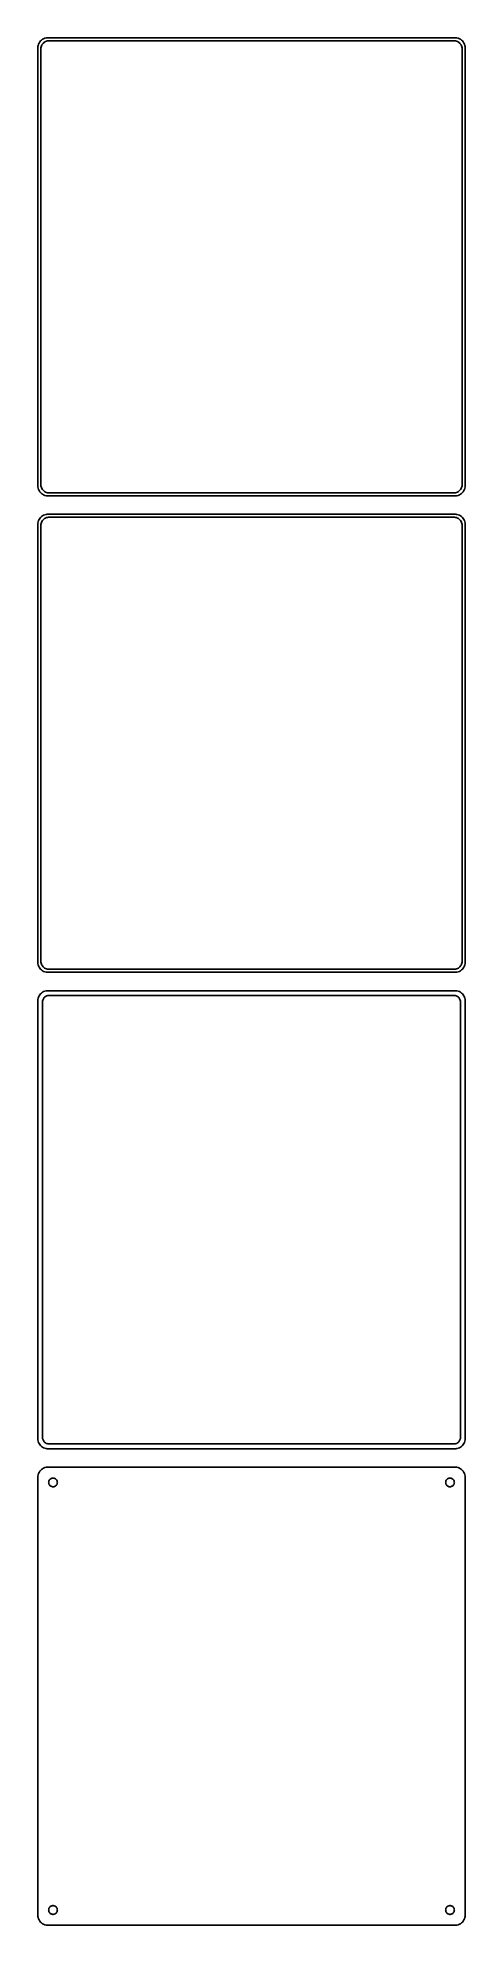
# Model space of a CAD drawing. Header units: metres. Extents: x -105 to 105, y 824 to 1750.
import ezdxf

# ---------------------------------------------------------------- set-up
doc = ezdxf.new("R2010")
doc.units = ezdxf.units.M

msp = doc.modelspace()

# ---------------------------------------------------------------- linework, layer by layer
for p, q in [((-104.961, 1746.13), (-105, 1745.5)), ((-105, 1745.5), (-105, 1530.5)), ((-104.843, 1746.74), (-104.961, 1746.13)), ((-104.649, 1747.34), (-104.843, 1746.74)), ((-104.382, 1747.91), (-104.649, 1747.34)), ((-104.045, 1748.44), (-104.382, 1747.91)), ((-103.645, 1748.92), (-104.045, 1748.44)), ((-103.187, 1749.35), (-103.645, 1748.92)), ((-103.5, 1745), (-103.468, 1745.5)), ((-103.5, 1531), (-103.5, 1745)), ((-103.468, 1745.5), (-103.374, 1745.99)), ((-103.374, 1745.99), (-103.219, 1746.47)), ((-103.219, 1746.47), (-103.005, 1746.93)), ((-102.679, 1749.72), (-103.187, 1749.35)), ((-103.005, 1746.93), (-102.736, 1747.35)), ((-102.736, 1747.35), (-102.416, 1747.74)), ((-102.129, 1750.02), (-102.679, 1749.72)), ((-102.416, 1747.74), (-102.05, 1748.08)), ((-101.545, 1750.26), (-102.129, 1750.02)), ((-102.05, 1748.08), (-101.643, 1748.38)), ((-101.643, 1748.38), (-101.203, 1748.62)), ((-100.937, 1750.41), (-101.545, 1750.26)), ((-101.203, 1748.62), (-100.736, 1748.8)), ((-100.314, 1750.49), (-100.937, 1750.41)), ((-100.736, 1748.8), (-100.25, 1748.93)), ((100.314, 1750.49), (-100.314, 1750.49)), ((-100.25, 1748.93), (-99.7512, 1748.99)), ((-99.7512, 1748.99), (99.7512, 1748.99)), ((99.7512, 1748.99), (100.25, 1748.93)), ((100.25, 1748.93), (100.736, 1748.8)), ((100.937, 1750.41), (100.314, 1750.49)), ((100.736, 1748.8), (101.203, 1748.62)), ((101.545, 1750.26), (100.937, 1750.41)), ((101.203, 1748.62), (101.643, 1748.38)), ((102.129, 1750.02), (101.545, 1750.26)), ((101.643, 1748.38), (102.05, 1748.08)), ((102.05, 1748.08), (102.416, 1747.74)), ((102.679, 1749.72), (102.129, 1750.02)), ((102.416, 1747.74), (102.736, 1747.35)), ((103.187, 1749.35), (102.679, 1749.72)), ((102.736, 1747.35), (103.005, 1746.93)), ((103.005, 1746.93), (103.219, 1746.47)), ((103.645, 1748.92), (103.187, 1749.35)), ((103.219, 1746.47), (103.374, 1745.99)), ((103.374, 1745.99), (103.468, 1745.5)), ((103.468, 1745.5), (103.5, 1745)), ((103.5, 1745), (103.5, 1531)), ((104.045, 1748.44), (103.645, 1748.92)), ((104.382, 1747.91), (104.045, 1748.44)), ((104.649, 1747.34), (104.382, 1747.91)), ((104.843, 1746.74), (104.649, 1747.34)), ((104.961, 1746.13), (104.843, 1746.74)), ((105, 1745.5), (104.961, 1746.13)), ((105, 1530.5), (105, 1745.5)), ((-105, 1530.5), (-104.961, 1529.87)), ((-104.961, 1529.87), (-104.843, 1529.26)), ((-103.468, 1530.5), (-103.5, 1531)), ((-103.374, 1530.01), (-103.468, 1530.5)), ((-103.219, 1529.53), (-103.374, 1530.01)), ((-103.005, 1529.07), (-103.219, 1529.53)), ((103.219, 1529.53), (103.005, 1529.07)), ((103.374, 1530.01), (103.219, 1529.53)), ((103.468, 1530.5), (103.374, 1530.01)), ((103.5, 1531), (103.468, 1530.5)), ((104.843, 1529.26), (104.961, 1529.87)), ((104.961, 1529.87), (105, 1530.5)), ((-104.843, 1529.26), (-104.649, 1528.66)), ((-104.649, 1528.66), (-104.382, 1528.09)), ((-104.382, 1528.09), (-104.045, 1527.56)), ((-104.045, 1527.56), (-103.645, 1527.08)), ((-103.645, 1527.08), (-103.187, 1526.65)), ((-103.187, 1526.65), (-102.679, 1526.28)), ((-102.736, 1528.65), (-103.005, 1529.07)), ((-102.416, 1528.26), (-102.736, 1528.65)), ((-102.679, 1526.28), (-102.129, 1525.98)), ((-102.05, 1527.92), (-102.416, 1528.26)), ((-102.129, 1525.98), (-101.545, 1525.74)), ((-101.643, 1527.62), (-102.05, 1527.92)), ((-101.203, 1527.38), (-101.643, 1527.62)), ((-101.545, 1525.74), (-100.937, 1525.59)), ((-100.736, 1527.2), (-101.203, 1527.38)), ((-100.937, 1525.59), (-100.314, 1525.51)), ((-100.25, 1527.07), (-100.736, 1527.2)), ((-100.314, 1525.51), (100.314, 1525.51)), ((-99.7512, 1527.01), (-100.25, 1527.07)), ((99.7512, 1527.01), (-99.7512, 1527.01)), ((100.25, 1527.07), (99.7512, 1527.01)), ((100.736, 1527.2), (100.25, 1527.07)), ((100.314, 1525.51), (100.937, 1525.59)), ((101.203, 1527.38), (100.736, 1527.2)), ((100.937, 1525.59), (101.545, 1525.74)), ((101.643, 1527.62), (101.203, 1527.38)), ((101.545, 1525.74), (102.129, 1525.98)), ((102.05, 1527.92), (101.643, 1527.62)), ((102.416, 1528.26), (102.05, 1527.92)), ((102.129, 1525.98), (102.679, 1526.28)), ((102.736, 1528.65), (102.416, 1528.26)), ((102.679, 1526.28), (103.187, 1526.65)), ((103.005, 1529.07), (102.736, 1528.65)), ((103.187, 1526.65), (103.645, 1527.08)), ((103.645, 1527.08), (104.045, 1527.56)), ((104.045, 1527.56), (104.382, 1528.09)), ((104.382, 1528.09), (104.649, 1528.66)), ((104.649, 1528.66), (104.843, 1529.26)), ((-104.961, 1512.13), (-105, 1511.5)), ((-105, 1511.5), (-105, 1296.5)), ((-104.843, 1512.74), (-104.961, 1512.13)), ((-104.649, 1513.34), (-104.843, 1512.74)), ((-104.382, 1513.91), (-104.649, 1513.34)), ((-104.045, 1514.44), (-104.382, 1513.91)), ((-103.645, 1514.92), (-104.045, 1514.44)), ((-103.187, 1515.35), (-103.645, 1514.92)), ((-103.5, 1511), (-103.468, 1511.5)), ((-103.5, 1297), (-103.5, 1511)), ((-103.468, 1511.5), (-103.374, 1511.99)), ((-103.374, 1511.99), (-103.219, 1512.47)), ((-103.219, 1512.47), (-103.005, 1512.93)), ((-102.679, 1515.72), (-103.187, 1515.35)), ((-103.005, 1512.93), (-102.736, 1513.35)), ((-102.736, 1513.35), (-102.416, 1513.74)), ((-102.129, 1516.02), (-102.679, 1515.72)), ((-102.416, 1513.74), (-102.05, 1514.08)), ((-101.545, 1516.26), (-102.129, 1516.02)), ((-102.05, 1514.08), (-101.643, 1514.38)), ((-101.643, 1514.38), (-101.203, 1514.62)), ((-100.937, 1516.41), (-101.545, 1516.26)), ((-101.203, 1514.62), (-100.736, 1514.8)), ((-100.314, 1516.49), (-100.937, 1516.41)), ((-100.736, 1514.8), (-100.25, 1514.93)), ((100.314, 1516.49), (-100.314, 1516.49)), ((-100.25, 1514.93), (-99.7512, 1514.99)), ((-99.7512, 1514.99), (99.7512, 1514.99)), ((99.7512, 1514.99), (100.25, 1514.93)), ((100.25, 1514.93), (100.736, 1514.8)), ((100.937, 1516.41), (100.314, 1516.49)), ((100.736, 1514.8), (101.203, 1514.62)), ((101.545, 1516.26), (100.937, 1516.41)), ((101.203, 1514.62), (101.643, 1514.38)), ((102.129, 1516.02), (101.545, 1516.26)), ((101.643, 1514.38), (102.05, 1514.08)), ((102.05, 1514.08), (102.416, 1513.74)), ((102.679, 1515.72), (102.129, 1516.02)), ((102.416, 1513.74), (102.736, 1513.35)), ((103.187, 1515.35), (102.679, 1515.72)), ((102.736, 1513.35), (103.005, 1512.93)), ((103.005, 1512.93), (103.219, 1512.47)), ((103.645, 1514.92), (103.187, 1515.35)), ((103.219, 1512.47), (103.374, 1511.99)), ((103.374, 1511.99), (103.468, 1511.5)), ((103.468, 1511.5), (103.5, 1511)), ((103.5, 1511), (103.5, 1297)), ((104.045, 1514.44), (103.645, 1514.92)), ((104.382, 1513.91), (104.045, 1514.44)), ((104.649, 1513.34), (104.382, 1513.91)), ((104.843, 1512.74), (104.649, 1513.34)), ((104.961, 1512.13), (104.843, 1512.74)), ((105, 1511.5), (104.961, 1512.13)), ((105, 1296.5), (105, 1511.5)), ((-105, 1296.5), (-104.961, 1295.87)), ((-104.961, 1295.87), (-104.843, 1295.26)), ((-104.843, 1295.26), (-104.649, 1294.66)), ((-104.649, 1294.66), (-104.382, 1294.09)), ((-104.382, 1294.09), (-104.045, 1293.56)), ((-104.045, 1293.56), (-103.645, 1293.08)), ((-103.645, 1293.08), (-103.187, 1292.65)), ((-103.468, 1296.5), (-103.5, 1297)), ((-103.374, 1296.01), (-103.468, 1296.5)), ((-103.219, 1295.53), (-103.374, 1296.01)), ((-103.005, 1295.07), (-103.219, 1295.53)), ((-103.187, 1292.65), (-102.679, 1292.28)), ((-102.736, 1294.65), (-103.005, 1295.07)), ((-102.416, 1294.26), (-102.736, 1294.65)), ((-102.679, 1292.28), (-102.129, 1291.98)), ((-102.05, 1293.92), (-102.416, 1294.26)), ((-102.129, 1291.98), (-101.545, 1291.74)), ((-101.643, 1293.62), (-102.05, 1293.92)), ((-101.203, 1293.38), (-101.643, 1293.62)), ((-101.545, 1291.74), (-100.937, 1291.59)), ((-100.736, 1293.2), (-101.203, 1293.38)), ((-100.937, 1291.59), (-100.314, 1291.51)), ((-100.25, 1293.07), (-100.736, 1293.2)), ((-100.314, 1291.51), (100.314, 1291.51)), ((-99.7512, 1293.01), (-100.25, 1293.07)), ((99.7512, 1293.01), (-99.7512, 1293.01)), ((100.25, 1293.07), (99.7512, 1293.01)), ((100.736, 1293.2), (100.25, 1293.07)), ((100.314, 1291.51), (100.937, 1291.59)), ((101.203, 1293.38), (100.736, 1293.2)), ((100.937, 1291.59), (101.545, 1291.74)), ((101.643, 1293.62), (101.203, 1293.38)), ((101.545, 1291.74), (102.129, 1291.98)), ((102.05, 1293.92), (101.643, 1293.62)), ((102.416, 1294.26), (102.05, 1293.92)), ((102.129, 1291.98), (102.679, 1292.28)), ((102.736, 1294.65), (102.416, 1294.26)), ((102.679, 1292.28), (103.187, 1292.65)), ((103.005, 1295.07), (102.736, 1294.65)), ((103.219, 1295.53), (103.005, 1295.07)), ((103.187, 1292.65), (103.645, 1293.08)), ((103.374, 1296.01), (103.219, 1295.53)), ((103.468, 1296.5), (103.374, 1296.01)), ((103.5, 1297), (103.468, 1296.5)), ((103.645, 1293.08), (104.045, 1293.56)), ((104.045, 1293.56), (104.382, 1294.09)), ((104.382, 1294.09), (104.649, 1294.66)), ((104.649, 1294.66), (104.843, 1295.26)), ((104.843, 1295.26), (104.961, 1295.87)), ((104.961, 1295.87), (105, 1296.5)), ((-104.649, 1279.34), (-104.843, 1278.74)), ((-104.382, 1279.91), (-104.649, 1279.34)), ((-104.045, 1280.44), (-104.382, 1279.91)), ((-103.645, 1280.92), (-104.045, 1280.44)), ((-103.187, 1281.35), (-103.645, 1280.92)), ((-102.679, 1281.72), (-103.187, 1281.35)), ((-102.129, 1282.02), (-102.679, 1281.72)), ((-101.545, 1282.26), (-102.129, 1282.02)), ((-101.769, 1279.13), (-101.484, 1279.4)), ((-100.937, 1282.41), (-101.545, 1282.26)), ((-101.484, 1279.4), (-101.168, 1279.63)), ((-101.168, 1279.63), (-100.825, 1279.82)), ((-100.314, 1282.49), (-100.937, 1282.41)), ((-100.825, 1279.82), (-100.462, 1279.96)), ((-100.462, 1279.96), (-100.083, 1280.06)), ((100.314, 1282.49), (-100.314, 1282.49)), ((-100.083, 1280.06), (-99.6955, 1280.11)), ((-99.6955, 1280.11), (99.6955, 1280.11)), ((99.6955, 1280.11), (100.083, 1280.06)), ((100.083, 1280.06), (100.462, 1279.96)), ((100.937, 1282.41), (100.314, 1282.49)), ((100.462, 1279.96), (100.825, 1279.82)), ((100.825, 1279.82), (101.168, 1279.63)), ((101.545, 1282.26), (100.937, 1282.41)), ((101.168, 1279.63), (101.484, 1279.4)), ((101.484, 1279.4), (101.769, 1279.13)), ((102.129, 1282.02), (101.545, 1282.26)), ((102.679, 1281.72), (102.129, 1282.02)), ((103.187, 1281.35), (102.679, 1281.72)), ((103.645, 1280.92), (103.187, 1281.35)), ((104.045, 1280.44), (103.645, 1280.92)), ((104.382, 1279.91), (104.045, 1280.44)), ((104.649, 1279.34), (104.382, 1279.91)), ((104.843, 1278.74), (104.649, 1279.34)), ((-104.961, 1278.13), (-105, 1277.5)), ((-105, 1277.5), (-105, 1062.5)), ((-104.843, 1278.74), (-104.961, 1278.13)), ((-102.613, 1277), (-102.588, 1277.39)), ((-102.613, 1063), (-102.613, 1277)), ((-102.588, 1277.39), (-102.515, 1277.77)), ((-102.515, 1277.77), (-102.394, 1278.15)), ((-102.394, 1278.15), (-102.228, 1278.5)), ((-102.228, 1278.5), (-102.018, 1278.83)), ((-102.018, 1278.83), (-101.769, 1279.13)), ((101.769, 1279.13), (102.018, 1278.83)), ((102.018, 1278.83), (102.228, 1278.5)), ((102.228, 1278.5), (102.394, 1278.15)), ((102.394, 1278.15), (102.515, 1277.77)), ((102.515, 1277.77), (102.588, 1277.39)), ((102.588, 1277.39), (102.613, 1277)), ((102.613, 1277), (102.613, 1063)), ((104.961, 1278.13), (104.843, 1278.74)), ((105, 1277.5), (104.961, 1278.13)), ((105, 1062.5), (105, 1277.5)), ((-105, 1062.5), (-104.961, 1061.87)), ((-104.961, 1061.87), (-104.843, 1061.26)), ((-104.843, 1061.26), (-104.649, 1060.66)), ((-104.649, 1060.66), (-104.382, 1060.09)), ((-104.382, 1060.09), (-104.045, 1059.56)), ((-104.045, 1059.56), (-103.645, 1059.08)), ((-103.645, 1059.08), (-103.187, 1058.65)), ((-103.187, 1058.65), (-102.679, 1058.28)), ((-102.679, 1058.28), (-102.129, 1057.98)), ((-102.588, 1062.61), (-102.613, 1063)), ((-102.515, 1062.23), (-102.588, 1062.61)), ((-102.394, 1061.85), (-102.515, 1062.23)), ((-102.228, 1061.5), (-102.394, 1061.85)), ((-102.018, 1061.17), (-102.228, 1061.5)), ((-102.129, 1057.98), (-101.545, 1057.74)), ((-101.769, 1060.87), (-102.018, 1061.17)), ((-101.484, 1060.6), (-101.769, 1060.87)), ((-101.545, 1057.74), (-100.937, 1057.59)), ((-101.168, 1060.37), (-101.484, 1060.6)), ((-100.825, 1060.18), (-101.168, 1060.37)), ((-100.937, 1057.59), (-100.314, 1057.51)), ((-100.462, 1060.04), (-100.825, 1060.18)), ((-100.083, 1059.94), (-100.462, 1060.04)), ((-100.314, 1057.51), (100.314, 1057.51)), ((-99.6955, 1059.89), (-100.083, 1059.94)), ((99.6955, 1059.89), (-99.6955, 1059.89)), ((100.083, 1059.94), (99.6955, 1059.89)), ((100.462, 1060.04), (100.083, 1059.94)), ((100.314, 1057.51), (100.937, 1057.59)), ((100.825, 1060.18), (100.462, 1060.04)), ((101.168, 1060.37), (100.825, 1060.18)), ((100.937, 1057.59), (101.545, 1057.74)), ((101.484, 1060.6), (101.168, 1060.37)), ((101.769, 1060.87), (101.484, 1060.6)), ((101.545, 1057.74), (102.129, 1057.98)), ((102.018, 1061.17), (101.769, 1060.87)), ((102.228, 1061.5), (102.018, 1061.17)), ((102.129, 1057.98), (102.679, 1058.28)), ((102.394, 1061.85), (102.228, 1061.5)), ((102.515, 1062.23), (102.394, 1061.85)), ((102.588, 1062.61), (102.515, 1062.23)), ((102.613, 1063), (102.588, 1062.61)), ((102.679, 1058.28), (103.187, 1058.65)), ((103.187, 1058.65), (103.645, 1059.08)), ((103.645, 1059.08), (104.045, 1059.56)), ((104.045, 1059.56), (104.382, 1060.09)), ((104.382, 1060.09), (104.649, 1060.66)), ((104.649, 1060.66), (104.843, 1061.26)), ((104.843, 1061.26), (104.961, 1061.87)), ((104.961, 1061.87), (105, 1062.5)), ((-102.679, 1047.72), (-103.187, 1047.35)), ((-102.129, 1048.02), (-102.679, 1047.72)), ((-101.545, 1048.26), (-102.129, 1048.02)), ((-100.937, 1048.41), (-101.545, 1048.26)), ((-100.314, 1048.49), (-100.937, 1048.41)), ((100.314, 1048.49), (-100.314, 1048.49)), ((100.937, 1048.41), (100.314, 1048.49)), ((101.545, 1048.26), (100.937, 1048.41)), ((102.129, 1048.02), (101.545, 1048.26)), ((102.679, 1047.72), (102.129, 1048.02)), ((103.187, 1047.35), (102.679, 1047.72)), ((-104.961, 1044.13), (-105, 1043.5)), ((-105, 1043.5), (-105, 828.5)), ((-104.843, 1044.74), (-104.961, 1044.13)), ((-104.649, 1045.34), (-104.843, 1044.74)), ((-104.382, 1045.91), (-104.649, 1045.34)), ((-104.045, 1046.44), (-104.382, 1045.91)), ((-103.645, 1046.92), (-104.045, 1046.44)), ((-103.187, 1047.35), (-103.645, 1046.92)), ((-99.6353, 1041), (-99.6185, 1041.27)), ((-99.6185, 1040.73), (-99.6353, 1041)), ((-99.6185, 1041.27), (-99.5682, 1041.53)), ((-99.5682, 1040.47), (-99.6185, 1040.73)), ((-99.5682, 1041.53), (-99.4853, 1041.79)), ((-99.4853, 1040.21), (-99.5682, 1040.47)), ((-99.4853, 1041.79), (-99.3712, 1042.03)), ((-99.3712, 1039.97), (-99.4853, 1040.21)), ((-99.3712, 1042.03), (-99.2275, 1042.26)), ((-99.2275, 1039.74), (-99.3712, 1039.97)), ((-99.2275, 1042.26), (-99.0566, 1042.46)), ((-99.0566, 1039.54), (-99.2275, 1039.74)), ((-99.0566, 1042.46), (-98.8611, 1042.65)), ((-98.8611, 1039.35), (-99.0566, 1039.54)), ((-98.8611, 1042.65), (-98.6441, 1042.8)), ((-98.6441, 1039.2), (-98.8611, 1039.35)), ((-98.6441, 1042.8), (-98.4092, 1042.93)), ((-98.4092, 1039.07), (-98.6441, 1039.2)), ((-98.4092, 1042.93), (-98.1598, 1043.03)), ((-98.1598, 1038.97), (-98.4092, 1039.07)), ((-98.1598, 1043.03), (-97.9001, 1043.1)), ((-97.9001, 1038.9), (-98.1598, 1038.97)), ((-97.9001, 1043.1), (-97.6341, 1043.13)), ((-97.6341, 1038.87), (-97.9001, 1038.9)), ((-97.6341, 1043.13), (-97.3659, 1043.13)), ((-97.3659, 1038.87), (-97.6341, 1038.87)), ((-97.3659, 1043.13), (-97.0999, 1043.1)), ((-97.0999, 1038.9), (-97.3659, 1038.87)), ((-97.0999, 1043.1), (-96.8401, 1043.03)), ((-96.8401, 1038.97), (-97.0999, 1038.9)), ((-96.8401, 1043.03), (-96.5908, 1042.93)), ((-96.5908, 1039.07), (-96.8401, 1038.97)), ((-96.5908, 1042.93), (-96.3559, 1042.8)), ((-96.3559, 1039.2), (-96.5908, 1039.07)), ((-96.3559, 1042.8), (-96.1389, 1042.65)), ((-96.1389, 1039.35), (-96.3559, 1039.2)), ((-96.1389, 1042.65), (-95.9434, 1042.46)), ((-95.9434, 1039.54), (-96.1389, 1039.35)), ((-95.9434, 1042.46), (-95.7725, 1042.26)), ((-95.7725, 1039.74), (-95.9434, 1039.54)), ((-95.7725, 1042.26), (-95.6288, 1042.03)), ((-95.6288, 1039.97), (-95.7725, 1039.74)), ((-95.6288, 1042.03), (-95.5146, 1041.79)), ((-95.5146, 1040.21), (-95.6288, 1039.97)), ((-95.5146, 1041.79), (-95.4318, 1041.53)), ((-95.4318, 1040.47), (-95.5146, 1040.21)), ((-95.4318, 1041.53), (-95.3815, 1041.27)), ((-95.3815, 1040.73), (-95.4318, 1040.47)), ((-95.3815, 1041.27), (-95.3647, 1041)), ((-95.3647, 1041), (-95.3815, 1040.73)), ((95.3647, 1041), (95.3815, 1041.27)), ((95.3815, 1040.73), (95.3647, 1041)), ((95.3815, 1041.27), (95.4318, 1041.53)), ((95.4318, 1040.47), (95.3815, 1040.73)), ((95.4318, 1041.53), (95.5146, 1041.79)), ((95.5146, 1040.21), (95.4318, 1040.47)), ((95.5146, 1041.79), (95.6288, 1042.03)), ((95.6288, 1039.97), (95.5146, 1040.21)), ((95.6288, 1042.03), (95.7725, 1042.26)), ((95.7725, 1039.74), (95.6288, 1039.97)), ((95.7725, 1042.26), (95.9434, 1042.46)), ((95.9434, 1039.54), (95.7725, 1039.74)), ((95.9434, 1042.46), (96.1389, 1042.65)), ((96.1389, 1039.35), (95.9434, 1039.54)), ((96.1389, 1042.65), (96.3559, 1042.8)), ((96.3559, 1039.2), (96.1389, 1039.35)), ((96.3559, 1042.8), (96.5908, 1042.93)), ((96.5908, 1039.07), (96.3559, 1039.2)), ((96.5908, 1042.93), (96.8401, 1043.03)), ((96.8401, 1038.97), (96.5908, 1039.07)), ((96.8401, 1043.03), (97.0999, 1043.1)), ((97.0999, 1038.9), (96.8401, 1038.97)), ((97.0999, 1043.1), (97.3659, 1043.13)), ((97.3659, 1038.87), (97.0999, 1038.9)), ((97.3659, 1043.13), (97.6341, 1043.13)), ((97.6341, 1038.87), (97.3659, 1038.87)), ((97.6341, 1043.13), (97.9001, 1043.1)), ((97.9001, 1038.9), (97.6341, 1038.87)), ((97.9001, 1043.1), (98.1598, 1043.03)), ((98.1598, 1038.97), (97.9001, 1038.9)), ((98.1598, 1043.03), (98.4092, 1042.93)), ((98.4092, 1039.07), (98.1598, 1038.97)), ((98.4092, 1042.93), (98.6441, 1042.8)), ((98.6441, 1039.2), (98.4092, 1039.07)), ((98.6441, 1042.8), (98.8611, 1042.65)), ((98.8611, 1039.35), (98.6441, 1039.2)), ((98.8611, 1042.65), (99.0566, 1042.46)), ((99.0566, 1039.54), (98.8611, 1039.35)), ((99.0566, 1042.46), (99.2275, 1042.26)), ((99.2275, 1039.74), (99.0566, 1039.54)), ((99.2275, 1042.26), (99.3712, 1042.03)), ((99.3712, 1039.97), (99.2275, 1039.74)), ((99.3712, 1042.03), (99.4853, 1041.79)), ((99.4853, 1040.21), (99.3712, 1039.97)), ((99.4853, 1041.79), (99.5682, 1041.53)), ((99.5682, 1040.47), (99.4853, 1040.21)), ((99.5682, 1041.53), (99.6185, 1041.27)), ((99.6185, 1040.73), (99.5682, 1040.47)), ((99.6185, 1041.27), (99.6353, 1041)), ((99.6353, 1041), (99.6185, 1040.73)), ((103.645, 1046.92), (103.187, 1047.35)), ((104.045, 1046.44), (103.645, 1046.92)), ((104.382, 1045.91), (104.045, 1046.44)), ((104.649, 1045.34), (104.382, 1045.91)), ((104.843, 1044.74), (104.649, 1045.34)), ((104.961, 1044.13), (104.843, 1044.74)), ((105, 1043.5), (104.961, 1044.13)), ((105, 828.5), (105, 1043.5)), ((-105, 828.5), (-104.961, 827.873)), ((-104.961, 827.873), (-104.843, 827.257)), ((-104.843, 827.257), (-104.649, 826.659)), ((-104.649, 826.659), (-104.382, 826.091)), ((-104.382, 826.091), (-104.045, 825.561)), ((-104.045, 825.561), (-103.645, 825.077)), ((-103.645, 825.077), (-103.187, 824.647)), ((-99.6353, 831), (-99.6185, 831.268)), ((-99.6185, 830.732), (-99.6353, 831)), ((-99.6185, 831.268), (-99.5682, 831.531)), ((-99.5682, 830.469), (-99.6185, 830.732)), ((-99.5682, 831.531), (-99.4853, 831.786)), ((-99.4853, 830.214), (-99.5682, 830.469)), ((-99.4853, 831.786), (-99.3712, 832.029)), ((-99.3712, 829.971), (-99.4853, 830.214)), ((-99.3712, 832.029), (-99.2275, 832.255)), ((-99.2275, 829.745), (-99.3712, 829.971)), ((-99.2275, 832.255), (-99.0566, 832.462)), ((-99.0566, 829.538), (-99.2275, 829.745)), ((-99.0566, 832.462), (-98.8611, 832.645)), ((-98.8611, 829.355), (-99.0566, 829.538)), ((-98.8611, 832.645), (-98.6441, 832.803)), ((-98.6441, 829.197), (-98.8611, 829.355)), ((-98.6441, 832.803), (-98.4092, 832.932)), ((-98.4092, 829.068), (-98.6441, 829.197)), ((-98.4092, 832.932), (-98.1598, 833.031)), ((-98.1598, 828.969), (-98.4092, 829.068)), ((-98.1598, 833.031), (-97.9001, 833.097)), ((-97.9001, 828.903), (-98.1598, 828.969)), ((-97.9001, 833.097), (-97.6341, 833.131)), ((-97.6341, 828.869), (-97.9001, 828.903)), ((-97.6341, 833.131), (-97.3659, 833.131)), ((-97.3659, 828.869), (-97.6341, 828.869)), ((-97.3659, 833.131), (-97.0999, 833.097)), ((-97.0999, 828.903), (-97.3659, 828.869)), ((-97.0999, 833.097), (-96.8401, 833.031)), ((-96.8401, 828.969), (-97.0999, 828.903)), ((-96.8401, 833.031), (-96.5908, 832.932)), ((-96.5908, 829.068), (-96.8401, 828.969)), ((-96.5908, 832.932), (-96.3559, 832.803)), ((-96.3559, 829.197), (-96.5908, 829.068)), ((-96.3559, 832.803), (-96.1389, 832.645)), ((-96.1389, 829.355), (-96.3559, 829.197)), ((-96.1389, 832.645), (-95.9434, 832.462)), ((-95.9434, 829.538), (-96.1389, 829.355)), ((-95.9434, 832.462), (-95.7725, 832.255)), ((-95.7725, 829.745), (-95.9434, 829.538)), ((-95.7725, 832.255), (-95.6288, 832.029)), ((-95.6288, 829.971), (-95.7725, 829.745)), ((-95.6288, 832.029), (-95.5146, 831.786)), ((-95.5146, 830.214), (-95.6288, 829.971)), ((-95.5146, 831.786), (-95.4318, 831.531)), ((-95.4318, 830.469), (-95.5146, 830.214)), ((-95.4318, 831.531), (-95.3815, 831.268)), ((-95.3815, 830.732), (-95.4318, 830.469)), ((-95.3815, 831.268), (-95.3647, 831)), ((-95.3647, 831), (-95.3815, 830.732)), ((95.3647, 831), (95.3815, 831.268)), ((95.3815, 830.732), (95.3647, 831)), ((95.3815, 831.268), (95.4318, 831.531)), ((95.4318, 830.469), (95.3815, 830.732)), ((95.4318, 831.531), (95.5146, 831.786)), ((95.5146, 830.214), (95.4318, 830.469)), ((95.5146, 831.786), (95.6288, 832.029)), ((95.6288, 829.971), (95.5146, 830.214)), ((95.6288, 832.029), (95.7725, 832.255)), ((95.7725, 829.745), (95.6288, 829.971)), ((95.7725, 832.255), (95.9434, 832.462)), ((95.9434, 829.538), (95.7725, 829.745)), ((95.9434, 832.462), (96.1389, 832.645)), ((96.1389, 829.355), (95.9434, 829.538)), ((96.1389, 832.645), (96.3559, 832.803)), ((96.3559, 829.197), (96.1389, 829.355)), ((96.3559, 832.803), (96.5908, 832.932)), ((96.5908, 829.068), (96.3559, 829.197)), ((96.5908, 832.932), (96.8401, 833.031)), ((96.8401, 828.969), (96.5908, 829.068)), ((96.8401, 833.031), (97.0999, 833.097)), ((97.0999, 828.903), (96.8401, 828.969)), ((97.0999, 833.097), (97.3659, 833.131)), ((97.3659, 828.869), (97.0999, 828.903)), ((97.3659, 833.131), (97.6341, 833.131)), ((97.6341, 828.869), (97.3659, 828.869)), ((97.6341, 833.131), (97.9001, 833.097)), ((97.9001, 828.903), (97.6341, 828.869)), ((97.9001, 833.097), (98.1598, 833.031)), ((98.1598, 828.969), (97.9001, 828.903)), ((98.1598, 833.031), (98.4092, 832.932)), ((98.4092, 829.068), (98.1598, 828.969)), ((98.4092, 832.932), (98.6441, 832.803)), ((98.6441, 829.197), (98.4092, 829.068)), ((98.6441, 832.803), (98.8611, 832.645)), ((98.8611, 829.355), (98.6441, 829.197)), ((98.8611, 832.645), (99.0566, 832.462)), ((99.0566, 829.538), (98.8611, 829.355)), ((99.0566, 832.462), (99.2275, 832.255)), ((99.2275, 829.745), (99.0566, 829.538)), ((99.2275, 832.255), (99.3712, 832.029)), ((99.3712, 829.971), (99.2275, 829.745)), ((99.3712, 832.029), (99.4853, 831.786)), ((99.4853, 830.214), (99.3712, 829.971)), ((99.4853, 831.786), (99.5682, 831.531)), ((99.5682, 830.469), (99.4853, 830.214)), ((99.5682, 831.531), (99.6185, 831.268)), ((99.6185, 830.732), (99.5682, 830.469)), ((99.6185, 831.268), (99.6353, 831)), ((99.6353, 831), (99.6185, 830.732)), ((103.187, 824.647), (103.645, 825.077)), ((103.645, 825.077), (104.045, 825.561)), ((104.045, 825.561), (104.382, 826.091)), ((104.382, 826.091), (104.649, 826.659)), ((104.649, 826.659), (104.843, 827.257)), ((104.843, 827.257), (104.961, 827.873)), ((104.961, 827.873), (105, 828.5)), ((-103.187, 824.647), (-102.679, 824.278)), ((-102.679, 824.278), (-102.129, 823.976)), ((-102.129, 823.976), (-101.545, 823.745)), ((-101.545, 823.745), (-100.937, 823.589)), ((-100.937, 823.589), (-100.314, 823.51)), ((-100.314, 823.51), (100.314, 823.51)), ((100.314, 823.51), (100.937, 823.589)), ((100.937, 823.589), (101.545, 823.745)), ((101.545, 823.745), (102.129, 823.976)), ((102.129, 823.976), (102.679, 824.278)), ((102.679, 824.278), (103.187, 824.647))]:
    msp.add_line(p, q)

doc.saveas('drawing.dxf')
